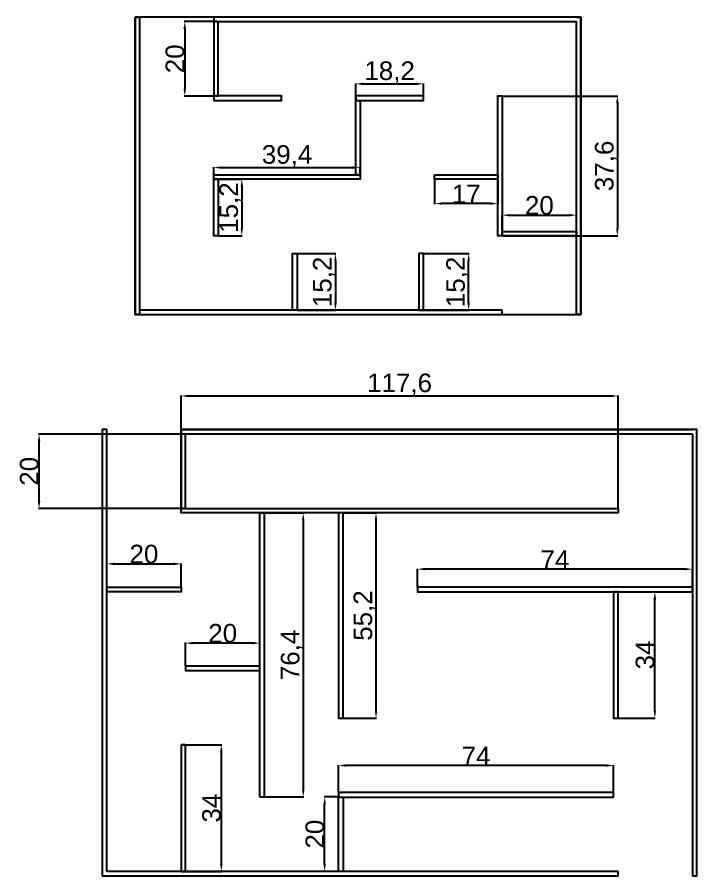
# Model space of a CAD drawing. Header units: millimetres. Extents: x -644 to 19914, y -4560 to 4169.
# Drawn here: x 8254 to 10083, y 463 to 2772 of the extents above; entities that cross this region are included whole.
import ezdxf

# ---------------------------------------------------------------- set-up
doc = ezdxf.new("R2010")
doc.units = ezdxf.units.MM
doc.styles.get("Standard").update_dxf_attribs({"font": 'arial.ttf'})
doc.dimstyles.new('Neftali ISO-25', dxfattribs={"dimtxt": 50, "dimasz": 20, "dimexe": 1.25, "dimexo": 0.625, "dimtad": 1, "dimlfac": 0.1, "dimzin": 9, "dimtxsty": 'Standard', "dimcen": 2.5, "dimclrd": 1, "dimadec": 0, "dimazin": 0, "dimtfac": 1, "dimtmove": 0, "dimatfit": 3, "dimfxl": 1, "dimarcsym": 0})

# ---------------------------------------------------------------- blocks, each defined once
blk = doc.blocks.new('*D22')
at = {"color": 0, "lineweight": -2, "transparency": 16777216}
for p, q in [((8782.5, 2760.3), (8703.5, 2760.3)), ((8782.5, 2560.3), (8703.5, 2560.3))]:
    blk.add_line(p, q, dxfattribs=at)
at = {"color": 1, "lineweight": -2, "transparency": 16777216}
blk.add_line((8704.8, 2740.3), (8704.8, 2580.3), dxfattribs=at)
at = {"color": 1, "transparency": 16777216}
for points in [[(8701.4, 2740.3), (8708.1, 2740.3), (8704.8, 2760.3)], [(8701.4, 2580.3), (8708.1, 2580.3), (8704.8, 2560.3)]]:
    blk.add_solid(points, dxfattribs=at)
at = {"layer": 'Defpoints', "color": 0, "transparency": 16777216}
for p in [(8783.1, 2760.3), (8704.8, 2560.3), (8783.1, 2560.3)]:
    blk.add_point(p, dxfattribs=at)
at = {"color": 0, "transparency": 16777216, "insert": (8678.6, 2660.3), "char_height": 50, "attachment_point": 5, "rotation": 90}
blk.add_mtext('20', dxfattribs=at)
blk = doc.blocks.new('*D23')
at = {"color": 0, "lineweight": -2, "transparency": 16777216}
for p, q in [((8783.1, 2348.9), (8783.1, 2369)), ((9177.1, 2348.9), (9177.1, 2369))]:
    blk.add_line(p, q, dxfattribs=at)
at = {"color": 1, "lineweight": -2, "transparency": 16777216}
blk.add_line((8803.1, 2367.8), (9157.1, 2367.8), dxfattribs=at)
at = {"color": 1, "transparency": 16777216}
for points in [[(8803.1, 2371.1), (8803.1, 2364.4), (8783.1, 2367.8)], [(9157.1, 2371.1), (9157.1, 2364.4), (9177.1, 2367.8)]]:
    blk.add_solid(points, dxfattribs=at)
at = {"layer": 'Defpoints', "color": 0, "transparency": 16777216}
for p in [(9177.1, 2367.8), (8783.1, 2348.3), (9177.1, 2348.3)]:
    blk.add_point(p, dxfattribs=at)
at = {"color": 0, "transparency": 16777216, "insert": (8980.1, 2398.5), "char_height": 50, "attachment_point": 5}
blk.add_mtext('39,4', dxfattribs=at)
blk = doc.blocks.new('*D24')
at = {"color": 0, "lineweight": -2, "transparency": 16777216}
for p, q in [((8795.7, 2336.3), (8859.5, 2336.3)), ((8795.7, 2184.3), (8859.5, 2184.3))]:
    blk.add_line(p, q, dxfattribs=at)
at = {"color": 1, "lineweight": -2, "transparency": 16777216}
blk.add_line((8858.2, 2316.3), (8858.2, 2204.3), dxfattribs=at)
at = {"color": 1, "transparency": 16777216}
for points in [[(8854.9, 2316.3), (8861.5, 2316.3), (8858.2, 2336.3)], [(8854.9, 2204.3), (8861.5, 2204.3), (8858.2, 2184.3)]]:
    blk.add_solid(points, dxfattribs=at)
at = {"layer": 'Defpoints', "color": 0, "transparency": 16777216}
for p in [(8795.1, 2336.3), (8795.1, 2184.3), (8858.2, 2184.3)]:
    blk.add_point(p, dxfattribs=at)
at = {"color": 0, "transparency": 16777216, "insert": (8827.5, 2260.3), "char_height": 50, "attachment_point": 5, "rotation": 90}
blk.add_mtext('15,2', dxfattribs=at)
blk = doc.blocks.new('*D25')
at = {"color": 0, "lineweight": -2, "transparency": 16777216}
for p, q in [((9165.1, 2548.9), (9165.1, 2594.3)), ((9347.1, 2548.9), (9347.1, 2594.3))]:
    blk.add_line(p, q, dxfattribs=at)
at = {"color": 1, "lineweight": -2, "transparency": 16777216}
blk.add_line((9185.1, 2593), (9327.1, 2593), dxfattribs=at)
at = {"color": 1, "transparency": 16777216}
for points in [[(9185.1, 2596.4), (9185.1, 2589.7), (9165.1, 2593)], [(9327.1, 2596.4), (9327.1, 2589.7), (9347.1, 2593)]]:
    blk.add_solid(points, dxfattribs=at)
at = {"layer": 'Defpoints', "color": 0, "transparency": 16777216}
for p in [(9347.1, 2593), (9165.1, 2548.3), (9347.1, 2548.3)]:
    blk.add_point(p, dxfattribs=at)
at = {"color": 0, "transparency": 16777216, "insert": (9256.1, 2623.7), "char_height": 50, "attachment_point": 5}
blk.add_mtext('18,2', dxfattribs=at)
blk = doc.blocks.new('*D26')
at = {"color": 0, "lineweight": -2, "transparency": 16777216}
for p, q in [((9377.1, 2335.7), (9377.1, 2269.7)), ((9547.1, 2335.7), (9547.1, 2269.7))]:
    blk.add_line(p, q, dxfattribs=at)
at = {"color": 1, "lineweight": -2, "transparency": 16777216}
blk.add_line((9527.1, 2270.9), (9397.1, 2270.9), dxfattribs=at)
at = {"color": 1, "transparency": 16777216}
for points in [[(9397.1, 2274.2), (9397.1, 2267.6), (9377.1, 2270.9)], [(9527.1, 2274.2), (9527.1, 2267.6), (9547.1, 2270.9)]]:
    blk.add_solid(points, dxfattribs=at)
at = {"layer": 'Defpoints', "color": 0, "transparency": 16777216}
for p in [(9377.1, 2336.3), (9547.1, 2336.3), (9377.1, 2270.9)]:
    blk.add_point(p, dxfattribs=at)
at = {"color": 0, "transparency": 16777216, "insert": (9462.1, 2296.6), "char_height": 50, "attachment_point": 5}
blk.add_mtext('17', dxfattribs=at)
blk = doc.blocks.new('*D27')
at = {"color": 0, "lineweight": -2, "transparency": 16777216}
for p, q in [((9559.1, 2196.9), (9559.1, 2241)), ((9759.1, 2196.9), (9759.1, 2241))]:
    blk.add_line(p, q, dxfattribs=at)
at = {"color": 1, "lineweight": -2, "transparency": 16777216}
blk.add_line((9579.1, 2239.7), (9739.1, 2239.7), dxfattribs=at)
at = {"color": 1, "transparency": 16777216}
for points in [[(9579.1, 2243), (9579.1, 2236.4), (9559.1, 2239.7)], [(9739.1, 2243), (9739.1, 2236.4), (9759.1, 2239.7)]]:
    blk.add_solid(points, dxfattribs=at)
at = {"layer": 'Defpoints', "color": 0, "transparency": 16777216}
for p in [(9759.1, 2239.7), (9559.1, 2196.3), (9759.1, 2196.3)]:
    blk.add_point(p, dxfattribs=at)
at = {"color": 0, "transparency": 16777216, "insert": (9659.1, 2265.9), "char_height": 50, "attachment_point": 5}
blk.add_mtext('20', dxfattribs=at)
blk = doc.blocks.new('*D28')
at = {"color": 0, "lineweight": -2, "transparency": 16777216}
for p, q in [((9559.7, 2560.3), (9870.3, 2560.3)), ((9559.7, 2184.3), (9870.3, 2184.3))]:
    blk.add_line(p, q, dxfattribs=at)
at = {"color": 1, "lineweight": -2, "transparency": 16777216}
blk.add_line((9869, 2540.3), (9869, 2204.3), dxfattribs=at)
at = {"color": 1, "transparency": 16777216}
for points in [[(9865.7, 2540.3), (9872.4, 2540.3), (9869, 2560.3)], [(9865.7, 2204.3), (9872.4, 2204.3), (9869, 2184.3)]]:
    blk.add_solid(points, dxfattribs=at)
at = {"layer": 'Defpoints', "color": 0, "transparency": 16777216}
for p in [(9559.1, 2560.3), (9559.1, 2184.3), (9869, 2184.3)]:
    blk.add_point(p, dxfattribs=at)
at = {"color": 0, "transparency": 16777216, "insert": (9838.3, 2372.3), "char_height": 50, "attachment_point": 5, "rotation": 90}
blk.add_mtext('37,6', dxfattribs=at)
blk = doc.blocks.new('*D29')
at = {"color": 0, "lineweight": -2, "transparency": 16777216}
for p, q in [((9347.7, 2136.3), (9470, 2136.3)), ((9347.7, 1984.3), (9470, 1984.3))]:
    blk.add_line(p, q, dxfattribs=at)
at = {"color": 1, "lineweight": -2, "transparency": 16777216}
blk.add_line((9468.8, 2004.3), (9468.8, 2116.3), dxfattribs=at)
at = {"color": 1, "transparency": 16777216}
for points in [[(9465.5, 2116.3), (9472.1, 2116.3), (9468.8, 2136.3)], [(9465.5, 2004.3), (9472.1, 2004.3), (9468.8, 1984.3)]]:
    blk.add_solid(points, dxfattribs=at)
at = {"layer": 'Defpoints', "color": 0, "transparency": 16777216}
for p in [(9347.1, 2136.3), (9468.8, 2136.3), (9347.1, 1984.3)]:
    blk.add_point(p, dxfattribs=at)
at = {"color": 0, "transparency": 16777216, "insert": (9438.1, 2060.3), "char_height": 50, "attachment_point": 5, "rotation": 90}
blk.add_mtext('15,2', dxfattribs=at)
blk = doc.blocks.new('*D30')
at = {"color": 0, "lineweight": -2, "transparency": 16777216}
for p, q in [((9007.7, 2136.3), (9111.4, 2136.3)), ((9007.7, 1984.3), (9111.4, 1984.3))]:
    blk.add_line(p, q, dxfattribs=at)
at = {"color": 1, "lineweight": -2, "transparency": 16777216}
blk.add_line((9110.2, 2116.3), (9110.2, 2004.3), dxfattribs=at)
at = {"color": 1, "transparency": 16777216}
for points in [[(9106.8, 2116.3), (9113.5, 2116.3), (9110.2, 2136.3)], [(9106.8, 2004.3), (9113.5, 2004.3), (9110.2, 1984.3)]]:
    blk.add_solid(points, dxfattribs=at)
at = {"layer": 'Defpoints', "color": 0, "transparency": 16777216}
for p in [(9007.1, 2136.3), (9007.1, 1984.3), (9110.2, 1984.3)]:
    blk.add_point(p, dxfattribs=at)
at = {"color": 0, "transparency": 16777216, "insert": (9079.5, 2060.3), "char_height": 50, "attachment_point": 5, "rotation": 90}
blk.add_mtext('15,2', dxfattribs=at)
blk = doc.blocks.new('*D31')
at = {"color": 0, "lineweight": -2, "transparency": 16777216}
for p, q in [((8694.9, 1451.6), (8694.9, 1754.8)), ((9870.9, 1451.6), (9870.9, 1754.8))]:
    blk.add_line(p, q, dxfattribs=at)
at = {"color": 1, "lineweight": -2, "transparency": 16777216}
blk.add_line((8714.9, 1753.5), (9850.9, 1753.5), dxfattribs=at)
at = {"color": 1, "transparency": 16777216}
for points in [[(8714.9, 1756.8), (8714.9, 1750.2), (8694.9, 1753.5)], [(9850.9, 1756.8), (9850.9, 1750.2), (9870.9, 1753.5)]]:
    blk.add_solid(points, dxfattribs=at)
at = {"layer": 'Defpoints', "color": 0, "transparency": 16777216}
for p in [(9870.9, 1753.5), (8694.9, 1451), (9870.9, 1451)]:
    blk.add_point(p, dxfattribs=at)
at = {"color": 0, "transparency": 16777216, "insert": (9282.9, 1784.2), "char_height": 50, "attachment_point": 5}
blk.add_mtext('117,6', dxfattribs=at)
blk = doc.blocks.new('*D32')
at = {"color": 0, "lineweight": -2, "transparency": 16777216}
for p, q in [((8706.3, 1651), (8311.4, 1651)), ((8706.3, 1451), (8311.4, 1451))]:
    blk.add_line(p, q, dxfattribs=at)
at = {"color": 1, "lineweight": -2, "transparency": 16777216}
blk.add_line((8312.7, 1471), (8312.7, 1631), dxfattribs=at)
at = {"color": 1, "transparency": 16777216}
for points in [[(8309.4, 1631), (8316, 1631), (8312.7, 1651)], [(8309.4, 1471), (8316, 1471), (8312.7, 1451)]]:
    blk.add_solid(points, dxfattribs=at)
at = {"layer": 'Defpoints', "color": 0, "transparency": 16777216}
for p in [(8312.7, 1651), (8706.9, 1651), (8706.9, 1451)]:
    blk.add_point(p, dxfattribs=at)
at = {"color": 0, "transparency": 16777216, "insert": (8286.5, 1551), "char_height": 50, "attachment_point": 5, "rotation": 90}
blk.add_mtext('20', dxfattribs=at)
blk = doc.blocks.new('*D33')
at = {"color": 0, "lineweight": -2, "transparency": 16777216}
for p, q in [((8494.9, 1239.6), (8494.9, 1303.2)), ((8694.9, 1239.6), (8694.9, 1303.2))]:
    blk.add_line(p, q, dxfattribs=at)
at = {"color": 1, "lineweight": -2, "transparency": 16777216}
blk.add_line((8514.9, 1302), (8674.9, 1302), dxfattribs=at)
at = {"color": 1, "transparency": 16777216}
for points in [[(8514.9, 1305.3), (8514.9, 1298.7), (8494.9, 1302)], [(8674.9, 1305.3), (8674.9, 1298.7), (8694.9, 1302)]]:
    blk.add_solid(points, dxfattribs=at)
at = {"layer": 'Defpoints', "color": 0, "transparency": 16777216}
for p in [(8694.9, 1302), (8494.9, 1239), (8694.9, 1239)]:
    blk.add_point(p, dxfattribs=at)
at = {"color": 0, "transparency": 16777216, "insert": (8594.9, 1328.1), "char_height": 50, "attachment_point": 5}
blk.add_mtext('20', dxfattribs=at)
blk = doc.blocks.new('*D34')
at = {"color": 0, "lineweight": -2, "transparency": 16777216}
for p, q in [((8706.9, 1027.6), (8706.9, 1090.1)), ((8906.9, 1027.6), (8906.9, 1090.1))]:
    blk.add_line(p, q, dxfattribs=at)
at = {"color": 1, "lineweight": -2, "transparency": 16777216}
blk.add_line((8886.9, 1088.9), (8726.9, 1088.9), dxfattribs=at)
at = {"color": 1, "transparency": 16777216}
for points in [[(8726.9, 1092.2), (8726.9, 1085.5), (8706.9, 1088.9)], [(8886.9, 1092.2), (8886.9, 1085.5), (8906.9, 1088.9)]]:
    blk.add_solid(points, dxfattribs=at)
at = {"layer": 'Defpoints', "color": 0, "transparency": 16777216}
for p in [(8706.9, 1088.9), (8706.9, 1027), (8906.9, 1027)]:
    blk.add_point(p, dxfattribs=at)
at = {"color": 0, "transparency": 16777216, "insert": (8806.9, 1115), "char_height": 50, "attachment_point": 5}
blk.add_mtext('20', dxfattribs=at)
blk = doc.blocks.new('*D35')
at = {"color": 0, "lineweight": -2, "transparency": 16777216}
for p, q in [((8919.5, 1439), (9024.9, 1439)), ((8919.5, 675), (9024.9, 675))]:
    blk.add_line(p, q, dxfattribs=at)
at = {"color": 1, "lineweight": -2, "transparency": 16777216}
blk.add_line((9023.6, 1419), (9023.6, 695), dxfattribs=at)
at = {"color": 1, "transparency": 16777216}
for points in [[(9020.3, 1419), (9026.9, 1419), (9023.6, 1439)], [(9020.3, 695), (9026.9, 695), (9023.6, 675)]]:
    blk.add_solid(points, dxfattribs=at)
at = {"layer": 'Defpoints', "color": 0, "transparency": 16777216}
for p in [(8918.9, 1439), (8918.9, 675), (9023.6, 675)]:
    blk.add_point(p, dxfattribs=at)
at = {"color": 0, "transparency": 16777216, "insert": (8992.9, 1057), "char_height": 50, "attachment_point": 5, "rotation": 90}
blk.add_mtext('76,4', dxfattribs=at)
blk = doc.blocks.new('*D36')
at = {"color": 0, "lineweight": -2, "transparency": 16777216}
for p, q in [((9131.5, 1439), (9220.8, 1439)), ((9131.5, 887), (9220.8, 887))]:
    blk.add_line(p, q, dxfattribs=at)
at = {"color": 1, "lineweight": -2, "transparency": 16777216}
blk.add_line((9219.5, 907), (9219.5, 1419), dxfattribs=at)
at = {"color": 1, "transparency": 16777216}
for points in [[(9216.2, 1419), (9222.8, 1419), (9219.5, 1439)], [(9216.2, 907), (9222.8, 907), (9219.5, 887)]]:
    blk.add_solid(points, dxfattribs=at)
at = {"layer": 'Defpoints', "color": 0, "transparency": 16777216}
for p in [(9130.9, 1439), (9219.5, 1439), (9130.9, 887)]:
    blk.add_point(p, dxfattribs=at)
at = {"color": 0, "transparency": 16777216, "insert": (9188.8, 1163), "char_height": 50, "attachment_point": 5, "rotation": 90}
blk.add_mtext('55,2', dxfattribs=at)
blk = doc.blocks.new('*D37')
at = {"color": 0, "lineweight": -2, "transparency": 16777216}
for p, q in [((9330.9, 1239.6), (9330.9, 1289)), ((10070.9, 1239.6), (10070.9, 1289))]:
    blk.add_line(p, q, dxfattribs=at)
at = {"color": 1, "lineweight": -2, "transparency": 16777216}
blk.add_line((10050.9, 1287.8), (9350.9, 1287.8), dxfattribs=at)
at = {"color": 1, "transparency": 16777216}
for points in [[(9350.9, 1291.1), (9350.9, 1284.5), (9330.9, 1287.8)], [(10050.9, 1291.1), (10050.9, 1284.5), (10070.9, 1287.8)]]:
    blk.add_solid(points, dxfattribs=at)
at = {"layer": 'Defpoints', "color": 0, "transparency": 16777216}
for p in [(9330.9, 1287.8), (9330.9, 1239), (10070.9, 1239)]:
    blk.add_point(p, dxfattribs=at)
at = {"color": 0, "transparency": 16777216, "insert": (9700.9, 1313.4), "char_height": 50, "attachment_point": 5}
blk.add_mtext('74', dxfattribs=at)
blk = doc.blocks.new('*D38')
at = {"color": 0, "lineweight": -2, "transparency": 16777216}
for p, q in [((9871.5, 1227), (9971.2, 1227)), ((9871.5, 887), (9971.2, 887))]:
    blk.add_line(p, q, dxfattribs=at)
at = {"color": 1, "lineweight": -2, "transparency": 16777216}
blk.add_line((9969.9, 907), (9969.9, 1207), dxfattribs=at)
at = {"color": 1, "transparency": 16777216}
for points in [[(9966.6, 1207), (9973.3, 1207), (9969.9, 1227)], [(9966.6, 907), (9973.3, 907), (9969.9, 887)]]:
    blk.add_solid(points, dxfattribs=at)
at = {"layer": 'Defpoints', "color": 0, "transparency": 16777216}
for p in [(9870.9, 1227), (9969.9, 1227), (9870.9, 887)]:
    blk.add_point(p, dxfattribs=at)
at = {"color": 0, "transparency": 16777216, "insert": (9943.8, 1057), "char_height": 50, "attachment_point": 5, "rotation": 90}
blk.add_mtext('34', dxfattribs=at)
blk = doc.blocks.new('*D39')
at = {"color": 0, "lineweight": -2, "transparency": 16777216}
for p, q in [((9118.9, 687.6), (9118.9, 760.9)), ((9858.9, 687.6), (9858.9, 760.9))]:
    blk.add_line(p, q, dxfattribs=at)
at = {"color": 1, "lineweight": -2, "transparency": 16777216}
blk.add_line((9838.9, 759.6), (9138.9, 759.6), dxfattribs=at)
at = {"color": 1, "transparency": 16777216}
for points in [[(9138.9, 763), (9138.9, 756.3), (9118.9, 759.6)], [(9838.9, 763), (9838.9, 756.3), (9858.9, 759.6)]]:
    blk.add_solid(points, dxfattribs=at)
at = {"layer": 'Defpoints', "color": 0, "transparency": 16777216}
for p in [(9118.9, 759.6), (9118.9, 687), (9858.9, 687)]:
    blk.add_point(p, dxfattribs=at)
at = {"color": 0, "transparency": 16777216, "insert": (9488.9, 785.3), "char_height": 50, "attachment_point": 5}
blk.add_mtext('74', dxfattribs=at)
blk = doc.blocks.new('*D40')
at = {"color": 0, "lineweight": -2, "transparency": 16777216}
for p, q in [((9118.3, 675), (9080, 675)), ((9118.3, 475), (9080, 475))]:
    blk.add_line(p, q, dxfattribs=at)
at = {"color": 1, "lineweight": -2, "transparency": 16777216}
blk.add_line((9081.3, 495), (9081.3, 655), dxfattribs=at)
at = {"color": 1, "transparency": 16777216}
for points in [[(9077.9, 655), (9084.6, 655), (9081.3, 675)], [(9077.9, 495), (9084.6, 495), (9081.3, 475)]]:
    blk.add_solid(points, dxfattribs=at)
at = {"layer": 'Defpoints', "color": 0, "transparency": 16777216}
for p in [(9081.3, 675), (9118.9, 675), (9118.9, 475)]:
    blk.add_point(p, dxfattribs=at)
at = {"color": 0, "transparency": 16777216, "insert": (9055.1, 575), "char_height": 50, "attachment_point": 5, "rotation": 90}
blk.add_mtext('20', dxfattribs=at)
blk = doc.blocks.new('*D41')
at = {"color": 0, "lineweight": -2, "transparency": 16777216}
for p, q in [((8695.5, 815), (8804.4, 815)), ((8695.5, 475), (8804.4, 475))]:
    blk.add_line(p, q, dxfattribs=at)
at = {"color": 1, "lineweight": -2, "transparency": 16777216}
blk.add_line((8803.2, 795), (8803.2, 495), dxfattribs=at)
at = {"color": 1, "transparency": 16777216}
for points in [[(8799.8, 795), (8806.5, 795), (8803.2, 815)], [(8799.8, 495), (8806.5, 495), (8803.2, 475)]]:
    blk.add_solid(points, dxfattribs=at)
at = {"layer": 'Defpoints', "color": 0, "transparency": 16777216}
for p in [(8694.9, 815), (8694.9, 475), (8803.2, 475)]:
    blk.add_point(p, dxfattribs=at)
at = {"color": 0, "transparency": 16777216, "insert": (8777, 645), "char_height": 50, "attachment_point": 5, "rotation": 90}
blk.add_mtext('34', dxfattribs=at)

msp = doc.modelspace()

# ---------------------------------------------------------------- linework, layer by layer
at = {"color": 2, "true_color": 0xf1eb1f}
for points in [[(8571.092, 2772.323), (8571.092, 1972.323), (9771.092, 1972.323), (9771.092, 2772.323), (8571.092, 2772.323)], [(8482.922, 1662.973), (8482.922, 462.973), (9870.922, 462.973)], [(8494.922, 1662.973), (8482.922, 1662.973)], [(8494.922, 474.973), (8494.922, 1662.973), (8482.922, 1662.973), (8482.922, 462.973)], [(8494.922, 1650.973), (8494.922, 1662.973)], [(8694.922, 1662.973), (8694.922, 1650.973)], [(8694.922, 1662.973), (10070.922, 1662.973)], [(10070.922, 462.973), (10082.922, 462.973), (10082.922, 1662.973), (8694.922, 1662.973)], [(10070.922, 1650.973), (8694.922, 1650.973), (8694.922, 1662.973)], [(10070.922, 462.973), (10082.922, 462.973), (10082.922, 1662.973), (10070.922, 1662.973)], [(10070.922, 1650.973), (10070.922, 462.973)], [(8482.922, 462.973), (8494.922, 462.973)], [(9870.922, 474.973), (8494.922, 474.973)], [(8494.922, 462.973), (9870.922, 462.973), (9870.922, 474.973)], [(9870.922, 462.973), (9870.922, 474.973)], [(10070.922, 474.973), (10070.922, 462.973)]]:
    msp.add_lwpolyline(points, dxfattribs=at)
for points in [[(8571.092, 2772.323), (8583.092, 2772.323), (8583.092, 1972.323), (8571.092, 1972.323), (8571.092, 2772.323)], [(9771.092, 2760.323), (9771.092, 2772.323), (8783.092, 2772.323), (8783.092, 2760.323)], [(9759.092, 2772.323), (9771.092, 2772.323), (9771.092, 1972.323), (9759.092, 1972.323), (9759.092, 2760.323)], [(8783.092, 2760.323), (9759.092, 2760.323)], [(8789.092, 2760.323), (8783.092, 2760.323), (8783.092, 2560.323), (8795.092, 2560.323), (8795.092, 2760.323), (8789.092, 2760.323)], [(8783.092, 2560.323), (8783.092, 2548.323), (8965.092, 2548.323), (8965.092, 2560.323), (8783.092, 2560.323)], [(9347.092, 2560.323), (9165.092, 2560.323), (9165.092, 2548.323), (9347.092, 2548.323), (9347.092, 2560.323)], [(9165.092, 2348.323), (9165.092, 2548.323), (9177.092, 2548.323), (9177.092, 2348.323), (9165.092, 2348.323), (9165.092, 2348.323)], [(9559.092, 2560.323), (9559.092, 2184.323), (9547.092, 2184.323), (9547.092, 2560.323), (9559.092, 2560.323)], [(8783.092, 2348.323), (9177.092, 2348.323), (9177.092, 2336.323), (8783.092, 2336.323), (8783.092, 2348.323)], [(8795.092, 2336.323), (8795.092, 2184.323), (8783.092, 2184.323), (8783.092, 2336.323), (8795.092, 2336.323)], [(9377.092, 2348.323), (9547.092, 2348.323), (9547.092, 2336.323), (9377.092, 2336.323), (9377.092, 2348.323)], [(9759.092, 2184.323), (9559.092, 2184.323), (9559.092, 2196.323), (9759.092, 2196.323), (9759.092, 2184.323)], [(9007.092, 2136.323), (9007.092, 1984.323), (8995.092, 1984.323), (8995.092, 2136.323), (9007.092, 2136.323)], [(9347.092, 1984.323), (9347.092, 2136.323), (9335.092, 2136.323), (9335.092, 1984.323), (9347.092, 1984.323)], [(8583.092, 1972.323), (9559.092, 1972.323), (9559.092, 1984.323), (8583.092, 1984.323)], [(8694.922, 1650.973), (8694.922, 1450.973), (8706.922, 1450.973), (8706.922, 1650.973), (8694.922, 1650.973)], [(8694.922, 1450.973), (9870.922, 1450.973), (9870.922, 1438.973), (8694.922, 1438.973), (8694.922, 1450.973)], [(8906.922, 674.973), (8906.922, 1438.973), (8918.922, 1438.973), (8918.922, 674.973), (8906.922, 674.973)], [(9118.922, 1438.973), (9118.922, 886.973), (9130.922, 886.973), (9130.922, 1438.973), (9118.922, 1438.973)], [(8494.922, 1238.973), (8694.922, 1238.973), (8694.922, 1226.973), (8494.922, 1226.973), (8494.922, 1238.973)], [(10070.922, 1238.973), (9330.922, 1238.973), (9330.922, 1226.973), (10070.922, 1226.973), (10070.922, 1238.973)], [(9870.922, 886.973), (9870.922, 1226.973), (9858.922, 1226.973), (9858.922, 886.973), (9870.922, 886.973)], [(8706.922, 1026.973), (8706.922, 1014.973), (8906.922, 1014.973), (8906.922, 1026.973), (8706.922, 1026.973)], [(8694.922, 814.973), (8694.922, 474.973), (8706.922, 474.973), (8706.922, 814.973), (8694.922, 814.973)], [(9118.922, 674.973), (9858.922, 674.973), (9858.922, 686.973), (9118.922, 686.973), (9118.922, 674.973)], [(9118.922, 674.973), (9130.922, 674.973), (9130.922, 474.973), (9118.922, 474.973), (9118.922, 674.973)]]:
    msp.add_lwpolyline(points)

# ---------------------------------------------------------------- dimensions: what is measured, and where the dimension line sits
for base, p1, p2, picture, middle in [((8704.772, 2560.323), (8783.092, 2760.323), (8783.092, 2560.323), '*D22', (8678.618, 2660.323)), ((9869.02, 2184.323), (9559.092, 2560.323), (9559.092, 2184.323), '*D28', (9838.347, 2372.323)), ((8858.208, 2184.323), (8795.092, 2336.323), (8795.092, 2184.323), '*D24', (8827.535, 2260.323)), ((9110.169, 1984.323), (9007.092, 2136.323), (9007.092, 1984.323), '*D30', (9079.497, 2060.323)), ((9468.798, 2136.323), (9347.092, 1984.323), (9347.092, 2136.323), '*D29', (9438.125, 2060.323))]:
    dim = msp.add_linear_dim(base=base, p1=p1, p2=p2, angle=90, dimstyle='Neftali ISO-25', dxfattribs=at)
    dim.commit()
    dim.dimension.update_dxf_attribs({"geometry": picture, "text_midpoint": middle})
for base, p1, p2, picture, middle in [((9347.092, 2593.031), (9165.092, 2548.323), (9347.092, 2548.323), '*D25', (9256.092, 2623.704)), ((9177.092, 2367.779), (8783.092, 2348.323), (9177.092, 2348.323), '*D23', (8980.092, 2398.452)), ((9377.092, 2270.914), (9547.092, 2336.323), (9377.092, 2336.323), '*D26', (9462.092, 2296.641)), ((9759.092, 2239.702), (9559.092, 2196.323), (9759.092, 2196.323), '*D27', (9659.092, 2265.855))]:
    dim = msp.add_linear_dim(base=base, p1=p1, p2=p2, dimstyle='Neftali ISO-25', dxfattribs=at)
    dim.commit()
    dim.dimension.update_dxf_attribs({"geometry": picture, "text_midpoint": middle})
at = {"color": 242, "true_color": 0xcd2027}
for base, p1, p2, picture, middle in [((9870.922, 1753.511), (8694.922, 1450.973), (9870.922, 1450.973), '*D31', (9282.922, 1784.183)), ((8694.922, 1301.996), (8494.922, 1238.973), (8694.922, 1238.973), '*D33', (8594.922, 1328.15)), ((9330.922, 1287.788), (10070.922, 1238.973), (9330.922, 1238.973), '*D37', (9700.922, 1313.413)), ((8706.922, 1088.869), (8906.922, 1026.973), (8706.922, 1026.973), '*D34', (8806.922, 1115.023)), ((9118.922, 759.647), (9858.922, 686.973), (9118.922, 686.973), '*D39', (9488.922, 785.272))]:
    dim = msp.add_linear_dim(base=base, p1=p1, p2=p2, dimstyle='Neftali ISO-25', dxfattribs=at)
    dim.commit()
    dim.dimension.update_dxf_attribs({"geometry": picture, "text_midpoint": middle})
for base, p1, p2, picture, middle in [((8312.693, 1650.973), (8706.922, 1450.973), (8706.922, 1650.973), '*D32', (8286.539, 1550.973)), ((9023.613, 674.973), (8918.922, 1438.973), (8918.922, 674.973), '*D35', (8992.941, 1056.973)), ((9219.511, 1438.973), (9130.922, 886.973), (9130.922, 1438.973), '*D36', (9188.839, 1162.973)), ((9969.927, 1226.973), (9870.922, 886.973), (9870.922, 1226.973), '*D38', (9943.757, 1056.973)), ((8803.183, 474.973), (8694.922, 814.973), (8694.922, 474.973), '*D41', (8777.012, 644.973)), ((9081.251, 674.973), (9118.922, 474.973), (9118.922, 674.973), '*D40', (9055.097, 574.973))]:
    dim = msp.add_linear_dim(base=base, p1=p1, p2=p2, angle=90, dimstyle='Neftali ISO-25', dxfattribs=at)
    dim.commit()
    dim.dimension.update_dxf_attribs({"geometry": picture, "text_midpoint": middle})

doc.saveas('drawing.dxf')
